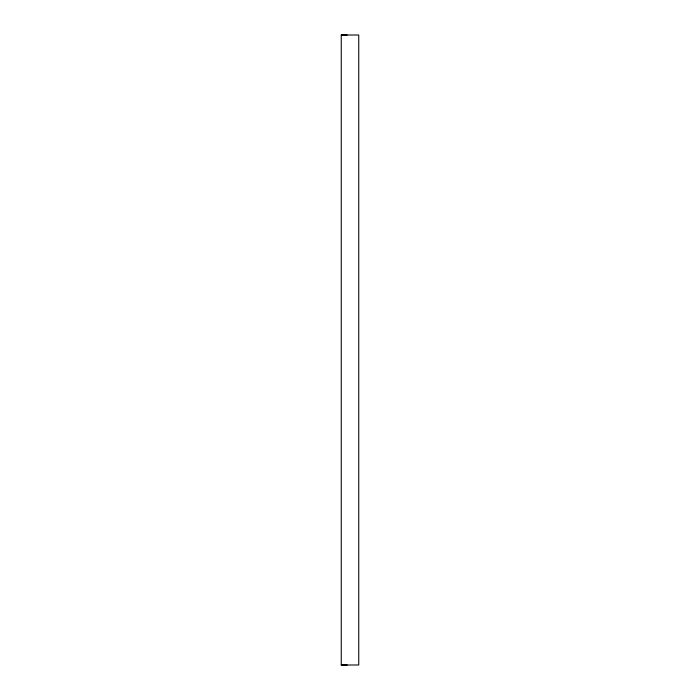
<?xml version="1.0" encoding="UTF-8"?>
<svg xmlns="http://www.w3.org/2000/svg" width="700" height="700" viewBox="0 0 700 700"><rect width="100%" height="100%" fill="white"/><g stroke="black" fill="none" stroke-linecap="round" stroke-linejoin="round"><path stroke-width="1.05" d="M341.25 35.009L358.75 35.009L358.75 665L341.25 665L341.25 35.009L347.2 35M341.25 665L347.2 664.991"/></g></svg>
